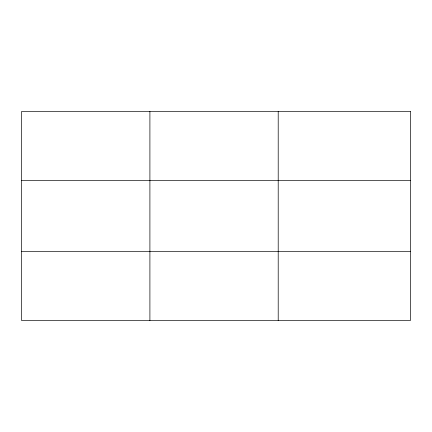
<?xml version="1.0" encoding="UTF-8"?>
<svg xmlns="http://www.w3.org/2000/svg" width="432" height="432" viewBox="0 0 432 432"><rect width="100%" height="100%" fill="white"/><g stroke="black" fill="none" stroke-linecap="round" stroke-linejoin="round"><path stroke-width="0.65" d="M149.904 320.544L149.904 111.456M278.208 320.544L278.208 111.456M21.6 180.457L410.4 180.457M21.6 251.543L410.4 251.543M410.4 111.456L410.4 320.544L21.6 320.544L21.6 111.456L410.4 111.456"/></g></svg>
